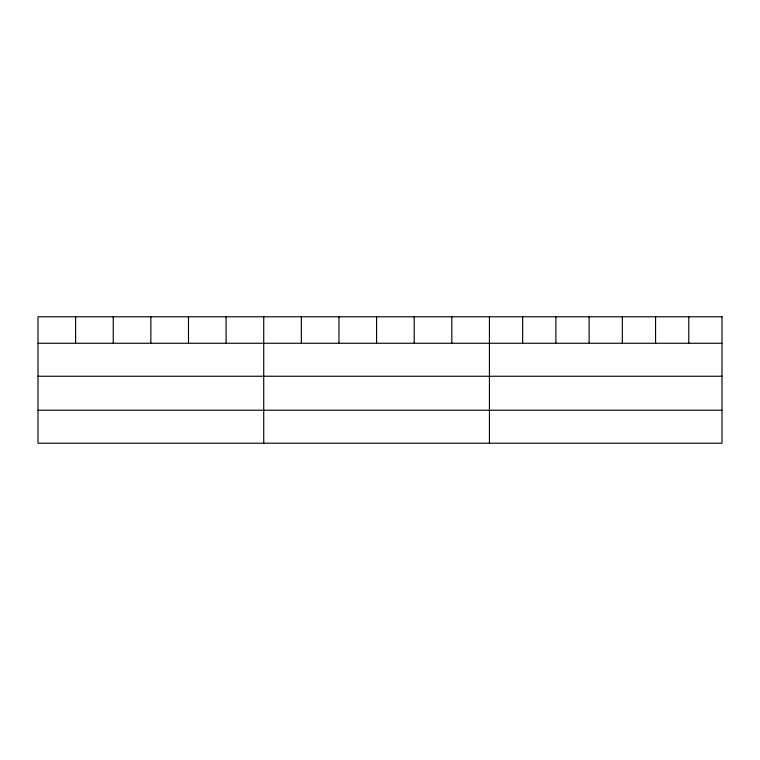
<?xml version="1.0" encoding="UTF-8"?>
<svg xmlns="http://www.w3.org/2000/svg" width="760" height="760" viewBox="0 0 760 760"><rect width="100%" height="100%" fill="white"/><g stroke="black" fill="none" stroke-linecap="round" stroke-linejoin="round"><path stroke-width="1.14" d="M38 343.263L722 343.263M38 376.248L722 376.248M38 410.229L722 410.229M688.778 316.787L688.778 343.263M655.557 316.787L655.557 343.263M622.336 316.787L622.336 343.263M589.105 316.787L589.105 343.263M555.883 316.787L555.883 343.263M522.661 316.787L522.661 343.263M489.44 316.787L489.44 443.213M451.82 316.787L451.82 343.263M414.2 316.787L414.2 343.263M376.58 316.787L376.58 343.263M338.96 316.787L338.96 343.263M301.34 316.787L301.34 343.263M263.72 316.787L263.72 443.213M226.1 316.787L226.1 343.263M188.48 316.787L188.48 343.263M150.86 316.787L150.86 343.263M113.24 316.787L113.24 343.263M75.62 316.787L75.62 343.263M722 316.787L38 316.787L38 443.213L722 443.213L722 316.787"/></g></svg>
